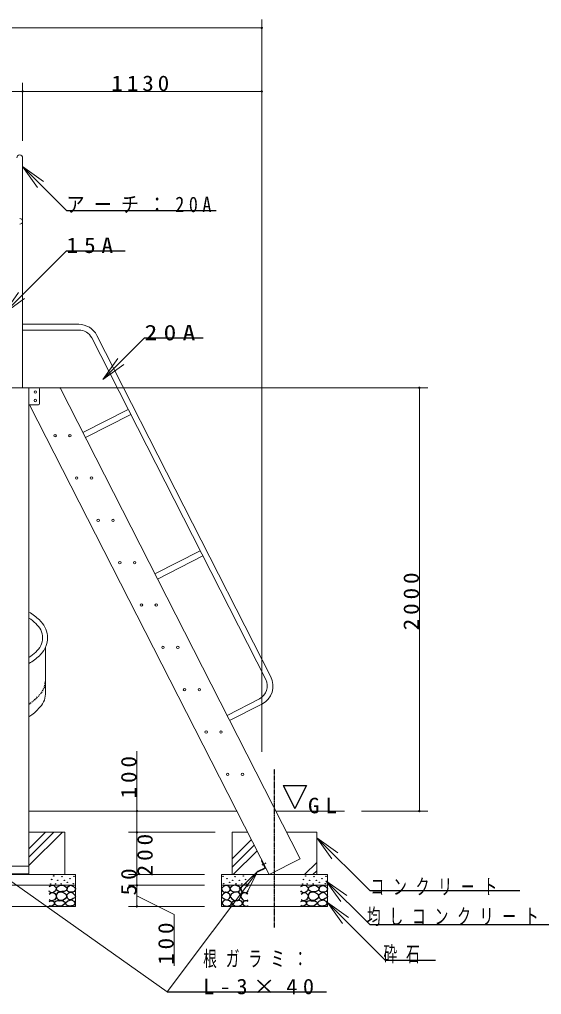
# Model space of a CAD drawing. Units: millimetres at full size. Extents: x 0 to 15000, y -1655 to 10280.
# Drawn here: x 3494 to 5959, y 1021 to 5627 of the extents above; entities that cross this region are included whole.
import ezdxf

# ---------------------------------------------------------------- set-up
doc = ezdxf.new("R2010")
doc.units = ezdxf.units.MM
doc.linetypes.add('USER2', pattern=[6, 3, -1, 1, -1])
doc.linetypes.add('USER4', pattern=[8, 5, -3])
for name, color, linetype, lineweight in [('0_2', 2, 'Continuous', 25), ('中心', 20, 'USER2', 25), ('外形', 2, 'Continuous', 25), ('寸法', 2, 'Continuous', 13), ('文字', 2, 'Continuous', 13), ('補助', 2, 'Continuous', 25), ('隠線', 4, 'USER4', 25)]:
    doc.layers.add(name, color=color, linetype=linetype, lineweight=lineweight)
doc.styles.add('ＭＳ ゴシック', font='')
doc.styles.get('ＭＳ ゴシック').set_extended_font_data('MS Gothic')

# ---------------------------------------------------------------- blocks, each defined once
blk = doc.blocks.new('dimension_origin')
at = {"color": 0, "linetype": 'Continuous', "lineweight": -2}
blk.add_circle((0, 0), 1.25, dxfattribs=at)
blk = doc.blocks.new('open_arrow')
at = {"color": 0, "linetype": 'Continuous', "lineweight": -2}
blk.add_lwpolyline([(7.5, 1.25), (0, 0), (7.5, -1.25)], dxfattribs=at)

msp = doc.modelspace()

# ---------------------------------------------------------------- linework, layer by layer
at = {"layer": '0_2'}
for points in [[(3633.495, 1530.466), (3641.922, 1535.321), (3650.605, 1536.803), (3656.225, 1535.115), (3661.378, 1531.416), (3665.85, 1526.108), (3667.715, 1519.376), (3664.047, 1510.606), (3655.992, 1504.167), (3647.693, 1501.788), (3640.466, 1502.9), (3636.416, 1506.276), (3633.495, 1510.821)], [(4573.485, 1530.355), (4565.058, 1535.211), (4556.375, 1536.692), (4550.755, 1535.004), (4545.602, 1531.306), (4541.13, 1525.997), (4539.265, 1519.266), (4542.933, 1510.495), (4550.989, 1504.057), (4559.288, 1501.678), (4566.514, 1502.789), (4570.564, 1506.165), (4573.485, 1510.711)], [(4823.485, 1530.355), (4831.912, 1535.211), (4840.595, 1536.692), (4846.214, 1535.004), (4851.368, 1531.306), (4855.84, 1525.997), (4857.705, 1519.266), (4854.037, 1510.495), (4845.981, 1504.057), (4837.682, 1501.678), (4830.456, 1502.789), (4826.406, 1506.165), (4823.485, 1510.711)], [(3633.812, 1494.345), (3640.953, 1499.807), (3649.021, 1502.266), (3655.726, 1501.042), (3661.695, 1497.197), (3666.087, 1491.416), (3667.715, 1484.206), (3665.051, 1475.598), (3658.843, 1468.68), (3651.204, 1464.809), (3643.634, 1463.928), (3638.481, 1465.367), (3633.812, 1468.047)], [(4573.168, 1494.235), (4566.028, 1499.697), (4557.959, 1502.156), (4551.254, 1500.931), (4545.286, 1497.086), (4540.893, 1491.305), (4539.265, 1484.095), (4541.929, 1475.487), (4548.137, 1468.57), (4555.776, 1464.698), (4563.346, 1463.817), (4568.5, 1465.256), (4573.168, 1467.936)], [(4823.802, 1494.235), (4830.942, 1499.697), (4839.011, 1502.156), (4845.716, 1500.931), (4851.684, 1497.086), (4856.077, 1491.305), (4857.705, 1484.095), (4855.041, 1475.487), (4848.833, 1468.57), (4841.194, 1464.698), (4833.624, 1463.817), (4828.47, 1465.256), (4823.802, 1467.936)], [(3633.495, 1459.809), (3639.513, 1463.127), (3646.803, 1463.928), (3655.519, 1459.594), (3659.793, 1452.838), (3659.181, 1449.168), (3656.308, 1444.917), (3649.146, 1439.445), (3641.733, 1437.629), (3637.437, 1438.681), (3633.495, 1440.798)], [(4573.485, 1459.698), (4567.467, 1463.017), (4560.177, 1463.817), (4551.461, 1459.483), (4547.187, 1452.727), (4547.799, 1449.057), (4550.672, 1444.806), (4557.834, 1439.334), (4565.247, 1437.519), (4569.543, 1438.57), (4573.485, 1440.687)], [(4823.485, 1459.698), (4829.503, 1463.017), (4836.792, 1463.817), (4845.509, 1459.483), (4849.783, 1452.727), (4849.171, 1449.057), (4846.298, 1444.806), (4839.136, 1439.334), (4831.723, 1437.519), (4827.427, 1438.57), (4823.485, 1440.687)]]:
    msp.add_lwpolyline(points, dxfattribs=at)
for points in [[(3696.623, 1536.66), (3701.527, 1536.043), (3707.164, 1533.957), (3715.135, 1528.169), (3718.787, 1521.253), (3717.912, 1517.291), (3714.192, 1512.874), (3704.701, 1508.101), (3694.731, 1506.657), (3687.38, 1506.485), (3679.864, 1508.009), (3672.265, 1512.623), (3668.512, 1518.82), (3669.481, 1523.473), (3674.188, 1528.821), (3684.856, 1535.028)], [(3736.047, 1536.569), (3742.509, 1534.029), (3748.72, 1530.549), (3754.579, 1526.511), (3758.226, 1521.044), (3757.214, 1513.461), (3752.206, 1507.102), (3745.34, 1504.512), (3737.631, 1504.251), (3730.019, 1504.855), (3723.689, 1507.419), (3719.937, 1512.705), (3718.62, 1519.143), (3719.468, 1524.348), (3722.422, 1529.282), (3728.582, 1534.109)], [(4470.934, 1536.459), (4464.471, 1533.918), (4458.26, 1530.439), (4452.402, 1526.401), (4448.754, 1520.933), (4449.766, 1513.351), (4454.774, 1506.992), (4461.64, 1504.402), (4469.349, 1504.14), (4476.962, 1504.744), (4483.291, 1507.308), (4487.043, 1512.594), (4488.36, 1519.032), (4487.512, 1524.238), (4484.558, 1529.171), (4478.398, 1533.998)], [(4510.358, 1536.549), (4505.453, 1535.932), (4499.816, 1533.846), (4491.845, 1528.059), (4488.193, 1521.143), (4489.068, 1517.18), (4492.789, 1512.763), (4502.28, 1507.991), (4512.25, 1506.547), (4519.6, 1506.374), (4527.116, 1507.898), (4534.715, 1512.513), (4538.469, 1518.71), (4537.499, 1523.363), (4532.792, 1528.711), (4522.124, 1534.917)], [(4886.612, 1536.549), (4891.517, 1535.932), (4897.154, 1533.846), (4905.125, 1528.059), (4908.777, 1521.143), (4907.902, 1517.18), (4904.181, 1512.763), (4894.69, 1507.991), (4884.72, 1506.547), (4877.37, 1506.374), (4869.854, 1507.898), (4862.255, 1512.513), (4858.501, 1518.71), (4859.471, 1523.363), (4864.178, 1528.711), (4874.846, 1534.917)], [(4926.036, 1536.459), (4932.499, 1533.918), (4938.71, 1530.439), (4944.568, 1526.401), (4948.216, 1520.933), (4947.204, 1513.351), (4942.196, 1506.992), (4935.33, 1504.402), (4927.621, 1504.14), (4920.008, 1504.744), (4913.679, 1507.308), (4909.927, 1512.594), (4908.61, 1519.032), (4909.458, 1524.238), (4912.412, 1529.171), (4918.572, 1533.998)], [(3709.327, 1472.33), (3696.737, 1465.474), (3683.378, 1464.491), (3673.094, 1471.945), (3668.242, 1483.682), (3670.522, 1494.46), (3677.431, 1502.603), (3686.257, 1506.036), (3697.433, 1504.765), (3711.188, 1496.71), (3717.165, 1485.845), (3714.529, 1478.651)], [(3738.581, 1503.617), (3743.91, 1500.824), (3749.354, 1496.646), (3755.803, 1489.826), (3758.226, 1483.022), (3754.598, 1478.194), (3748.087, 1473.833), (3741.449, 1469.546), (3734.779, 1467.496), (3727.135, 1469.943), (3720.838, 1476.368), (3717.732, 1484.645), (3719.254, 1493.161), (3727.412, 1500.412)], [(4468.399, 1503.506), (4463.07, 1500.714), (4457.626, 1496.536), (4451.177, 1489.716), (4448.754, 1482.911), (4452.382, 1478.084), (4458.893, 1473.723), (4465.531, 1469.435), (4472.201, 1467.386), (4479.845, 1469.832), (4486.142, 1476.257), (4489.249, 1484.535), (4487.726, 1493.05), (4479.568, 1500.301)], [(4497.654, 1472.219), (4510.243, 1465.363), (4523.602, 1464.381), (4533.886, 1471.835), (4538.738, 1483.572), (4536.458, 1494.35), (4529.549, 1502.492), (4520.724, 1505.926), (4509.547, 1504.655), (4495.793, 1496.6), (4489.816, 1485.734), (4492.451, 1478.54)], [(4899.316, 1472.219), (4886.727, 1465.363), (4873.368, 1464.381), (4863.084, 1471.835), (4858.232, 1483.572), (4860.512, 1494.35), (4867.421, 1502.492), (4876.246, 1505.926), (4887.423, 1504.655), (4901.177, 1496.6), (4907.154, 1485.734), (4904.519, 1478.54)], [(4928.571, 1503.506), (4933.9, 1500.714), (4939.344, 1496.536), (4945.793, 1489.716), (4948.216, 1482.911), (4944.588, 1478.084), (4938.077, 1473.723), (4931.439, 1469.435), (4924.769, 1467.386), (4917.125, 1469.832), (4910.828, 1476.257), (4907.721, 1484.535), (4909.244, 1493.05), (4917.402, 1500.301)], [(3682.297, 1463.54), (3689.832, 1464.167), (3697.974, 1462.729), (3706.902, 1458.671), (3711.219, 1453.269), (3708.532, 1448.586), (3702.569, 1444.079), (3696.09, 1440.235), (3688.784, 1437.862), (3676.935, 1438.095), (3666.62, 1442.187), (3661.916, 1446.994), (3659.862, 1452.728), (3660.922, 1457.876), (3664.998, 1462.459), (3673.396, 1464.999)], [(3739.4, 1467.684), (3750.72, 1461.665), (3757.531, 1452.85), (3749.045, 1441.58), (3730.61, 1437.466), (3716.256, 1443.577), (3710.83, 1453.949), (3721.612, 1463.057)], [(4467.58, 1467.574), (4456.26, 1461.554), (4449.449, 1452.739), (4457.936, 1441.47), (4476.371, 1437.355), (4490.724, 1443.466), (4496.15, 1453.838), (4485.368, 1462.947)], [(4524.683, 1463.429), (4517.148, 1464.056), (4509.006, 1462.618), (4500.079, 1458.561), (4495.762, 1453.158), (4498.448, 1448.476), (4504.411, 1443.968), (4510.89, 1440.125), (4518.196, 1437.751), (4530.045, 1437.985), (4540.361, 1442.076), (4545.064, 1446.883), (4547.118, 1452.617), (4546.058, 1457.766), (4541.982, 1462.348), (4533.584, 1464.888)], [(4872.287, 1463.429), (4879.822, 1464.056), (4887.964, 1462.618), (4896.891, 1458.561), (4901.208, 1453.158), (4898.522, 1448.476), (4892.559, 1443.968), (4886.08, 1440.125), (4878.774, 1437.751), (4866.925, 1437.985), (4856.609, 1442.076), (4851.906, 1446.883), (4849.852, 1452.617), (4850.912, 1457.766), (4854.988, 1462.348), (4863.386, 1464.888)], [(4929.39, 1467.574), (4940.71, 1461.554), (4947.521, 1452.739), (4939.034, 1441.47), (4920.599, 1437.355), (4906.246, 1443.466), (4900.82, 1453.838), (4911.602, 1462.947)]]:
    msp.add_lwpolyline(points, close=True, dxfattribs=at)
for centre in [(3656.078, 1581.258), (3694.54, 1577.126), (3732.878, 1567.937), (3751.889, 1579.344), (4455.091, 1579.233), (4474.102, 1567.827), (4512.441, 1577.015), (4550.902, 1581.148), (4846.068, 1581.148), (4884.529, 1577.015), (4922.868, 1567.827), (4941.879, 1579.233), (3641.212, 1543.147), (3646.078, 1564.23), (3663.376, 1543.688), (3674.999, 1560.716), (3691.054, 1543.54), (3705.946, 1560.65), (3719.887, 1551.144), (3748.72, 1544.49), (4458.26, 1544.38), (4487.093, 1551.034), (4501.034, 1560.539), (4515.926, 1543.429), (4531.981, 1560.605), (4543.604, 1543.577), (4560.903, 1564.119), (4565.768, 1543.036), (4831.202, 1543.036), (4836.067, 1564.119), (4853.366, 1543.577), (4864.989, 1560.605), (4881.044, 1543.429), (4895.936, 1560.539), (4909.877, 1551.034), (4938.71, 1544.38)]:
    msp.add_circle(centre, 1, dxfattribs=at)
at = {"layer": '中心'}
msp.add_line((4698.485, 1337.056), (4698.485, 2087.056), dxfattribs=at)
at = {"layer": '外形', "color": 7, "lineweight": 13}
for p, q in [((3508.495, 4973.567), (3508.495, 3887.167)), ((3538.643, 4187.167), (3508.495, 4187.167)), ((3538.643, 4159.967), (3508.495, 4159.967)), ((3773.903, 4187.167), (3538.643, 4187.167)), ((3538.643, 4159.967), (3774.393, 4159.967)), ((3834.982, 4122.838), (4657.165, 2509.213)), ((3859.44, 4134.75), (4681.037, 2522.274)), ((2408.495, 3887.167), (3538.643, 3887.167)), ((3538.643, 3887.167), (3685.704, 3887.167)), ((3538.643, 3807.167), (3538.643, 3887.167)), ((3538.643, 3807.167), (3538.643, 3887.167)), ((3538.643, 3887.167), (3538.643, 1627.167)), ((3588.643, 3882.167), (3588.643, 3812.167)), ((3685.704, 3887.167), (4819.56, 1661.848)), ((3538.643, 3807.167), (3583.643, 3807.167)), ((3541.843, 3807.167), (4672.99, 1587.167)), ((3793.209, 3676.177), (4007.051, 3785.134)), ((3805.557, 3651.941), (4019.399, 3760.899)), ((4133.702, 3007.922), (4347.543, 3116.879)), ((4146.05, 2983.686), (4359.892, 3092.644)), ((3616.195, 2439.667), (3616.195, 2659.905)), ((4474.195, 2339.667), (4627.448, 2417.753)), ((4486.543, 2315.431), (4639.084, 2393.155)), ((4520.132, 1887.167), (3538.643, 1887.167)), ((4704.755, 1887.167), (5028.712, 1887.167)), ((3538.643, 1787.167), (3708.495, 1787.167)), ((3708.495, 1787.167), (3708.495, 1587.167)), ((4498.485, 1787.056), (4571.651, 1787.056)), ((4498.485, 1787.056), (4498.485, 1587.056)), ((4756.273, 1787.056), (4898.485, 1787.056)), ((4898.485, 1787.056), (4898.485, 1587.056)), ((4672.99, 1587.167), (4819.56, 1661.848)), ((4650.392, 1618.301), (4620.098, 1602.866)), ((4657.1, 1618.352), (4621.46, 1600.193)), ((4638.941, 1653.992), (4636.268, 1652.631)), ((4636.268, 1652.631), (4651.703, 1622.336)), ((2378.245, 1590.167), (3538.643, 1590.167)), ((3758.495, 1587.167), (3225.945, 1587.167)), ((3758.495, 1587.167), (3758.495, 1437.167)), ((4448.485, 1587.056), (4448.485, 1437.056)), ((4948.485, 1587.056), (4448.485, 1587.056)), ((4620.098, 1602.866), (4621.46, 1600.193)), ((4948.485, 1587.056), (4948.485, 1437.056)), ((3758.495, 1537.167), (3225.945, 1537.167)), ((4948.485, 1537.056), (4448.485, 1537.056)), ((3758.495, 1437.167), (3225.945, 1437.167)), ((4948.485, 1437.056), (4448.485, 1437.056))]:
    msp.add_line(p, q, dxfattribs=at)
at = {"layer": '外形', "color": 4, "linetype": 'USER4'}
msp.add_line((3685.704, 3887.167), (3682.853, 3885.714), dxfattribs=at)
at = {"layer": '外形', "color": 20, "linetype": 'USER2'}
msp.add_line((4657.109, 1640.803), (4639.11, 1631.632), dxfattribs=at)
at = {"layer": '外形', "color": 7, "lineweight": 13}
for points in [[(3571.846, 2638.817), (3578.079, 2645.803), (3584.048, 2653.016), (3589.565, 2660.8), (3594.177, 2669.152), (3597.825, 2677.967), (3600.464, 2687.135), (3602.061, 2696.541), (3602.595, 2706.067), (3602.061, 2715.593), (3600.464, 2724.999), (3597.825, 2734.167), (3594.177, 2742.982), (3589.565, 2751.334), (3584.048, 2759.118), (3578.079, 2766.331), (3571.846, 2773.317)], [(3587.936, 2621.319), (3592.972, 2626.829), (3597.857, 2632.474), (3602.587, 2638.249), (3608.701, 2646.73), (3613.973, 2655.759), (3618.355, 2665.252), (3621.805, 2675.121), (3624.293, 2685.277), (3625.795, 2695.624), (3626.297, 2706.067), (3625.795, 2716.51), (3624.293, 2726.857), (3621.805, 2737.013), (3618.355, 2746.882), (3613.973, 2756.375), (3608.701, 2765.404), (3602.587, 2773.885), (3597.857, 2779.66), (3592.972, 2785.305), (3587.936, 2790.815)], [(3538.643, 2332.875), (3551.769, 2342.073), (3564.281, 2352.088), (3576.13, 2362.88), (3587.268, 2374.405), (3597.648, 2386.616), (3603.165, 2394.4), (3607.777, 2402.752), (3611.425, 2411.567), (3614.064, 2420.735), (3615.661, 2430.141), (3616.195, 2439.667)]]:
    msp.add_lwpolyline(points, dxfattribs=at)
msp.add_lwpolyline([(2378.245, 1627.167), (3538.643, 1627.167), (3538.643, 1587.167), (2378.245, 1587.167)], close=True, dxfattribs=at)
for centre in [(3568.643, 3867.167), (3568.643, 3827.167), (3662.159, 3660.87), (3732.159, 3660.87), (3763.895, 3460.88), (3833.895, 3460.88), (3865.884, 3260.877), (3935.884, 3260.877), (3967.873, 3060.873), (4037.873, 3060.873), (4069.862, 2860.87), (4139.862, 2860.87), (4171.683, 2660.873), (4241.683, 2660.873), (4273.686, 2460.681), (4343.686, 2460.681), (4375.591, 2260.681), (4445.591, 2260.681), (4477.402, 2060.867), (4547.402, 2060.867)]:
    msp.add_circle(centre, 6, dxfattribs=at)
for centre, radius, start, end in [((3494.895, 4973.567), 13.6, 0, 180), ((3494.895, 4673.567), 13.6, 270, 90), ((3773.903, 4091.167), 96, 27, 90), ((3774.393, 4091.967), 68, 27, 90), ((3583.643, 3882.167), 5, 0, 90), ((3583.643, 3812.167), 5, 270, 0), ((3400.993, 2588.864), 275.194, 47.19204, 59.9872), ((3400.993, 2588.864), 251.423, 47.19204, 56.80537), ((3400.993, 2823.27), 251.423, 303.19463, 312.80796), ((3400.993, 2823.27), 275.194, 300.0128, 312.80796), ((4596.576, 2478.342), 68, 297, 27), ((4595.5, 2478.691), 96, 297, 27), ((4649.03, 1620.974), 3, 297, 27)]:
    msp.add_arc(centre, radius, start, end, dxfattribs=at)
at = {"layer": '寸法'}
for p, q in [((4638.495, 2167.167), (4638.495, 5627.167)), ((1187.195, 5587.167), (4638.495, 5587.167)), ((3508.495, 5053.567), (3508.495, 5327.167)), ((3508.495, 5053.567), (3508.495, 5327.167)), ((4638.495, 2167.167), (4638.495, 5327.167)), ((2408.495, 5287.167), (3508.495, 5287.167)), ((3508.495, 5287.167), (4638.495, 5287.167)), ((3618.643, 3887.167), (5422.613, 3887.167)), ((5382.613, 3887.167), (5382.613, 1887.167)), ((4048.485, 1784.056), (4048.485, 2170.596)), ((4440.132, 1887.167), (4008.485, 1887.167)), ((5108.712, 1887.167), (5422.613, 1887.167)), ((4418.485, 1787.056), (4008.485, 1787.056)), ((4418.485, 1787.056), (4008.485, 1787.056)), ((4048.485, 1587.056), (4048.485, 1787.056)), ((4368.485, 1587.056), (4008.485, 1587.056)), ((4368.485, 1587.056), (4008.485, 1587.056)), ((4048.485, 1534.056), (4048.485, 1590.056)), ((4368.485, 1537.056), (4008.485, 1537.056)), ((4368.485, 1537.056), (4008.485, 1537.056)), ((4048.485, 1434.056), (4048.485, 1540.056)), ((4368.485, 1437.056), (4008.485, 1437.056))]:
    msp.add_line(p, q, dxfattribs=at)
msp.add_lwpolyline([(4048.485, 1487.056), (4224.129, 1399.07), (4224.129, 1155.641)], dxfattribs=at)
at = {"layer": '文字'}
for p, q in [((3508.495, 4932.385), (3715.518, 4725.362)), ((3419.345, 4238.832), (3715.518, 4535.005)), ((3887.592, 3926.07), (4083.941, 4122.42)), ((4898.485, 1761.151), (5148.023, 1511.613)), ((3382.667, 1606.203), (4192.234, 1033.119)), ((4620.098, 1602.866), (4192.234, 1033.119)), ((4941, 1558.492), (5148.023, 1351.469)), ((4948.485, 1455.119), (5221.417, 1182.187))]:
    msp.add_line(p, q, dxfattribs=at)
at = {"layer": '文字', "lineweight": 25}
for p, q in [((3715.518, 4725.362), (4423.675, 4725.362)), ((3715.518, 4535.005), (3992.636, 4535.005)), ((4083.941, 4122.42), (4361.059, 4122.42)), ((4738.718, 2008.779), (4849.481, 2008.779)), ((4738.718, 2008.779), (4794.099, 1899.075)), ((4849.481, 2008.779), (4794.099, 1899.075)), ((5148.023, 1511.613), (5857.761, 1511.613)), ((5148.023, 1351.469), (6004.452, 1351.469)), ((5221.417, 1182.187), (5459.475, 1182.187)), ((4192.234, 1033.119), (4943.693, 1033.119))]:
    msp.add_line(p, q, dxfattribs=at)
at = {"layer": '補助', "lineweight": 13}
for p, q in [((3538.643, 1629.455), (3696.355, 1787.167)), ((3538.643, 1669.23), (3656.581, 1787.167)), ((3538.643, 1709.005), (3616.806, 1787.167))]:
    msp.add_line(p, q, dxfattribs=at)
at = {"layer": '補助'}
for p, q in [((4498.485, 1661.637), (4589.288, 1752.44)), ((4498.485, 1621.862), (4602.714, 1726.091)), ((4503.454, 1587.056), (4616.14, 1699.742)), ((4840.474, 1587.056), (4898.485, 1645.068)), ((4880.248, 1587.056), (4898.485, 1605.293))]:
    msp.add_line(p, q, dxfattribs=at)
at = {"layer": '隠線'}
msp.add_lwpolyline([(3538.643, 2392.875), (3551.769, 2402.073), (3564.281, 2412.088), (3576.13, 2422.88), (3587.268, 2434.405), (3597.648, 2446.616), (3603.165, 2454.4), (3607.777, 2462.752), (3611.425, 2471.567), (3614.064, 2480.735), (3615.661, 2490.141), (3616.195, 2499.667)], dxfattribs=at)

# ---------------------------------------------------------------- block references
at = {"layer": '寸法'}
for name, p, xscale, yscale, rotation in [('dimension_origin', (4638.495, 5587.167), 2.67, 2.67, 180), ('dimension_origin', (3508.495, 5287.167), 2.67, 2.67, 180), ('dimension_origin', (4638.495, 5287.167), 2.67, 2.67, 180), ('dimension_origin', (5382.613, 3887.167), 2.67, 2.67, 270), ('dimension_origin', (4048.485, 1887.167), 2.67, 2.67, 90), ('dimension_origin', (5382.613, 1887.167), 2.67, 2.67, 90), ('dimension_origin', (4048.485, 1787.056), 2.67, 2.67, 270), ('dimension_origin', (4048.485, 1787.056), 2.67, 2.67, 270), ('dimension_origin', (4048.485, 1587.056), 2.67, 2.67, 90), ('dimension_origin', (4048.485, 1587.056), 2.67, 2.67, 90), ('dimension_origin', (4048.485, 1537.056), 2.67, 2.67, 90), ('dimension_origin', (4048.485, 1537.056), 2.67, 2.67, 270), ('open_arrow', (4048.485, 1487.056), 0.001, 0.001, 333.4), ('dimension_origin', (4048.485, 1437.056), 2.67, 2.67, 270)]:
    msp.add_blockref(name, p, dxfattribs=dict(at, xscale=xscale, yscale=yscale, rotation=rotation))
at = {"layer": '寸法', "xscale": 2.67, "yscale": 2.67}
msp.add_blockref('dimension_origin', (3508.495, 5287.167), dxfattribs=at)
at = {"layer": '文字', "xscale": 16, "yscale": 16}
for p, rotation in [((3508.495, 4932.385), 315), ((3419.345, 4238.832), 45), ((3887.592, 3926.07), 45), ((4898.485, 1761.151), 315), ((4620.098, 1602.866), 233.1), ((4941, 1558.492), 315), ((4948.485, 1455.119), 315)]:
    msp.add_blockref('open_arrow', p, dxfattribs=dict(at, rotation=rotation))

# ---------------------------------------------------------------- texts
at = {"layer": '寸法', "insert": (4073.495, 5288.167), "char_height": 73.31, "attachment_point": 8, "style": 'ＭＳ ゴシック'}
msp.add_mtext('\\T1.33;\\W1.1;1130', dxfattribs=at)
at = {"layer": '寸法', "char_height": 73.31, "rotation": 90, "style": 'ＭＳ ゴシック'}
for s, insert, attachment_point in [('\\T1.33;\\W1.1;2000', (5381.613, 2887.167), 8), ('\\T1.33;\\W1.1;100', (4047.485, 2056.31), 8), ('\\T1.33;\\W1.1;200', (4049.485, 1688.438), 2), ('\\T1.34;\\W1.1;50', (4047.485, 1562.056), 8), ('\\T1.33;\\W1.1;100', (4223.129, 1269.927), 8)]:
    msp.add_mtext(s, dxfattribs=dict(at, insert=insert, attachment_point=attachment_point))
at = {"layer": '文字', "char_height": 73.31, "attachment_point": 7, "style": 'ＭＳ ゴシック'}
for s, insert in [('\\T1.51;\\W0.85;アーチ：20A', (3716.45, 4713.006)), ('\\T1.5;\\W1.1;15A', (3716.45, 4522.649)), ('\\T1.5;\\W1.2;20A', (4084.872, 4110.063)), ('\\T1.5;\\W1.1;GL', (4856.299, 1875.723)), ('\\T1.64;\\W0.65;コンクリート', (5151.871, 1489.074)), ('\\T1.64;\\W0.65;均しコンクリート', (5134.634, 1344.752)), ('\\T1.64;\\W0.65;砕石', (5213.038, 1167.26)), ('\\T1.64;\\W0.65;根ガラミ：', (4361.452, 1144.865)), ('\\T1.5;\\W1.05;L-3×40', (4361.452, 1020.763))]:
    msp.add_mtext(s, dxfattribs=dict(at, insert=insert))

doc.saveas('drawing.dxf')
